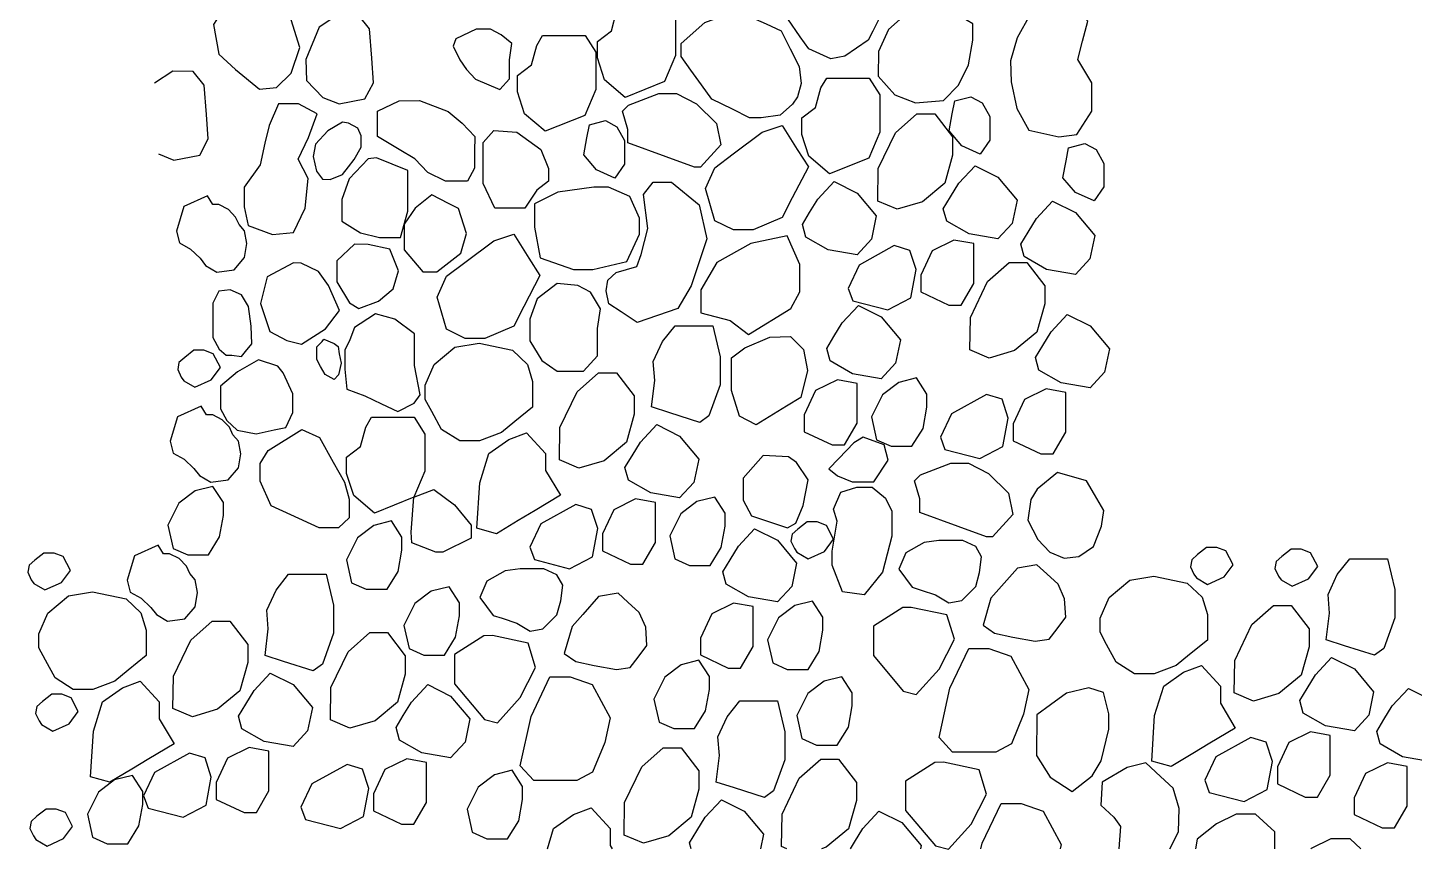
# Model space of a CAD drawing. Header units: millimetres. Extents: x -251401 to 377140, y -30451 to 275830.
# Drawn here: x 7792 to 10486, y -15118 to -13522 of the extents above; entities that cross this region are included whole.
import ezdxf

# ---------------------------------------------------------------- set-up
doc = ezdxf.new("R2010")
doc.units = ezdxf.units.MM

msp = doc.modelspace()

# ---------------------------------------------------------------- linework, layer by layer
at = {"layer": 'Defpoints', "color": 8}
for points in [[(9304.249, -13404.15), (9341.761, -13393.689), (9372.012, -13409.324), (9416.768, -13445.473), (9458.613, -13479.271), (9433.934, -13528.186), (9425.055, -13545.787), (9379.37, -13577.201), (9352.394, -13582.103), (9309.478, -13563.109), (9292.924, -13539.214), (9268.934, -13504.583), (9268.934, -13484.073), (9281.889, -13458.339)], [(8176.459, -13479.235), (8153.321, -13515.846), (8163.605, -13573.011), (8195.741, -13603.199), (8242.659, -13641.094), (8275.438, -13637.883), (8304.36, -13610.264), (8321.071, -13560.165), (8301.147, -13495.935), (8275.438, -13455.47), (8222.735, -13446.477), (8208.595, -13446.477)], [(8947.634, -13471.072), (9030.341, -13471.072), (9051.017, -13503.543), (9051.017, -13575.864), (9029.657, -13626.46), (8953.064, -13657.078), (8912.943, -13622.815), (8899.083, -13580.534), (8899.083, -13548.459), (8926.074, -13528.047), (8936.286, -13490.14)], [(9520.632, -13475.407), (9464.422, -13525.281), (9445.064, -13567.841), (9444.29, -13615.817), (9476.812, -13652.187), (9517.077, -13667.663), (9571.279, -13663.02), (9600.703, -13633.615), (9620.061, -13594.15), (9628.579, -13546.174), (9628.579, -13514.447), (9595.283, -13495.102), (9551.147, -13481.173)], [(9825.923, -13485.515), (9739.512, -13496.309), (9714.669, -13541.645), (9701.708, -13585.902), (9702.787, -13626.921), (9713.589, -13678.733), (9737.352, -13720.831), (9795.679, -13733.785), (9830.244, -13729.467), (9859.407, -13684.131), (9859.407, -13629.079), (9832.404, -13583.743), (9841.045, -13548.122), (9851.847, -13509.262)], [(8395.001, -13496.874), (8358.49, -13520.819), (8332.818, -13583.531), (8333.959, -13624.009), (8365.906, -13657.076), (8397.283, -13669.619), (8447.486, -13659.927), (8464.03, -13628.57), (8460.607, -13580.681), (8456.043, -13524.24), (8434.935, -13497.444)], [(9107.933, -13511.393), (9141.37, -13499.017), (9189.667, -13497.78), (9226.819, -13514.487), (9255.91, -13527.57), (9273.259, -13562.753), (9291.216, -13597.406), (9294.931, -13630.203), (9287.501, -13656.192), (9278.213, -13670.424), (9254.064, -13691.463), (9216.912, -13697.033), (9194.621, -13697.033), (9161.184, -13680.325), (9121.062, -13660.277), (9101.121, -13632.678), (9080.601, -13604.276), (9061.617, -13578), (9061.617, -13552.234)], [(8709.37, -13641.667), (8728.479, -13621.301), (8728.479, -13584.415), (8732.934, -13552.617), (8711.934, -13535.446), (8691.519, -13524.569), (8663.79, -13524.569), (8623.987, -13543.341), (8619.067, -13557.643), (8632.037, -13584.46), (8645.007, -13603.231), (8662.449, -13622.003)], [(8792.377, -13537.035), (8875.084, -13537.035), (8895.761, -13569.506), (8895.761, -13641.828), (8874.4, -13692.424), (8797.807, -13723.041), (8757.687, -13688.779), (8743.827, -13646.498), (8743.827, -13614.422), (8770.817, -13594.011), (8781.03, -13556.104)], [(9344.446, -13619.745), (9427.153, -13619.745), (9447.83, -13652.215), (9447.83, -13724.537), (9426.469, -13775.133), (9349.876, -13805.75), (9309.756, -13771.488), (9295.896, -13729.207), (9295.896, -13697.132), (9322.886, -13676.72), (9333.099, -13638.813)], [(8959.426, -13672.25), (9018.401, -13649.527), (9052.557, -13649.527), (9091.694, -13669.438), (9130.12, -13707.839), (9138.659, -13749.084), (9099.522, -13792.463), (9087.425, -13792.463), (9032.633, -13772.551), (8957.958, -13745.414), (8957.958, -13719.217), (8947.954, -13683.661)], [(9624.526, -13655.766), (9646.537, -13667.812), (9661.211, -13694.522), (9661.211, -13740.087), (9642.869, -13767.322), (9606.707, -13751.086), (9582.076, -13722.28), (9588.365, -13689.285), (9593.168, -13664.086)], [(8244.136, -13788.167), (8212.635, -13831.756), (8212.635, -13869.695), (8220.712, -13906.019), (8267.561, -13923.777), (8308.755, -13919.742), (8331.371, -13872.117), (8337.025, -13814.805), (8317.64, -13776.867), (8337.833, -13734.892), (8354.795, -13688.881), (8318.448, -13669.508), (8279.677, -13669.508), (8261.099, -13711.483), (8253.022, -13746.193)], [(8513.793, -13663.804), (8553.625, -13663.235), (8608.821, -13684.844), (8636.134, -13707.022), (8661.172, -13733.181), (8660.034, -13762.182), (8660.034, -13794.596), (8646.377, -13819.617), (8603.7, -13819.617), (8569.558, -13803.126), (8544.52, -13776.399), (8513.793, -13758.202), (8471.553, -13733.187), (8471.553, -13705.885), (8471.553, -13683.707)], [(8403.704, -13705.06), (8375.379, -13721.805), (8351.442, -13747.72), (8346.655, -13772.04), (8353.038, -13800.346), (8365.006, -13815.895), (8379.767, -13816.692), (8404.103, -13807.124), (8415.672, -13791.974), (8426.444, -13778.02), (8440.407, -13753.7), (8440.008, -13731.772), (8433.625, -13716.622), (8415.672, -13707.453)], [(8914.811, -13702.319), (8936.823, -13714.365), (8951.497, -13741.075), (8951.497, -13786.64), (8933.154, -13813.874), (8896.993, -13797.639), (8872.361, -13768.833), (8878.65, -13735.838), (8883.453, -13710.639)], [(9444.527, -13795.453), (9478.026, -13725.95), (9519.817, -13689.005), (9554.375, -13689.005), (9588.933, -13733.981), (9588.933, -13769.32), (9573.664, -13823.935), (9530.265, -13860.077), (9481.241, -13874.533), (9443.468, -13858.47)], [(8742.181, -13724.57), (8789.011, -13758.41), (8804.141, -13795.13), (8804.141, -13819.61), (8781.086, -13837.61), (8758.031, -13872.17), (8714.803, -13872.17), (8699.673, -13872.17), (8677.339, -13824.65), (8677.339, -13785.05), (8677.339, -13744.73), (8697.512, -13721.69)], [(9127.419, -13896.704), (9108.894, -13834.222), (9127.419, -13793.724), (9162.836, -13767.088), (9218.881, -13724.937), (9258.039, -13711.792), (9287.333, -13758.143), (9308.773, -13792.069), (9277.568, -13852.472), (9258.007, -13890.336), (9201.894, -13914.273), (9163.649, -13914.273)], [(9845.83, -13746.65), (9867.841, -13758.696), (9882.515, -13785.407), (9882.515, -13830.972), (9864.172, -13858.206), (9828.011, -13841.97), (9803.379, -13813.165), (9809.668, -13780.169), (9814.471, -13754.971)], [(8454.012, -13776.794), (8417.085, -13815.144), (8402.604, -13855.664), (8402.604, -13897.632), (8438.807, -13920.063), (8475.733, -13929.469), (8516.28, -13929.469), (8530.761, -13878.095), (8530.761, -13828.168), (8530.761, -13799.225), (8469.941, -13774.624)], [(9632.537, -13789.872), (9677.098, -13812.138), (9714.498, -13856.67), (9704.949, -13901.998), (9677.098, -13932.217), (9620.899, -13922.528), (9577.666, -13897.783), (9570.985, -13873.432), (9585.133, -13850.258), (9601.282, -13823.811)], [(8822.176, -13841.338), (8776.787, -13863.657), (8776.787, -13909.018), (8787.594, -13968.777), (8852.436, -13991.817), (8889.9, -13991.817), (8956.183, -13975.977), (8980.679, -13922.697), (8980.679, -13891.737), (8961.946, -13849.978), (8920.88, -13831.258), (8892.061, -13831.258)], [(8915.805, -14033.033), (8919.338, -14012.458), (8935.666, -13997.559), (8975.422, -13985.853), (8984.296, -13962.086), (8997.182, -13911.691), (8988.667, -13845.89), (9007.399, -13822.065), (9043.159, -13822.065), (9096.516, -13865.744), (9111.274, -13932.113), (9081.19, -14023.44), (9055.079, -14067.119), (8976.18, -14094.347), (8944.961, -14073.926), (8921.263, -14058.425)], [(9358.735, -13820.714), (9403.297, -13842.98), (9440.697, -13887.513), (9431.148, -13932.841), (9403.297, -13963.059), (9347.098, -13953.37), (9303.865, -13928.626), (9297.183, -13904.274), (9311.332, -13881.101), (9327.48, -13854.653)], [(8141.32, -13848.652), (8095.346, -13869.383), (8081.329, -13917.008), (8086.936, -13939.98), (8108.241, -13951.747), (8127.304, -13969.676), (8137.956, -13983.684), (8159.822, -13996.571), (8193.462, -13992.088), (8213.646, -13968.556), (8218.131, -13941.101), (8213.646, -13916.448), (8202.993, -13904.121), (8196.265, -13889.553), (8182.249, -13874.986), (8163.747, -13865.461), (8151.973, -13865.461)], [(8577.1, -13846.258), (8545.242, -13872.307), (8523.521, -13903.782), (8523.521, -13953.347), (8559.723, -13996.039), (8587.237, -13996.039), (8633.576, -13959.86), (8644.437, -13921.51), (8629.232, -13873.03), (8609.682, -13863.624)], [(9783.077, -13858.683), (9827.638, -13880.949), (9865.038, -13925.482), (9855.489, -13970.81), (9827.638, -14001.028), (9771.439, -13991.339), (9728.206, -13966.595), (9721.524, -13942.243), (9735.673, -13919.07), (9751.821, -13892.622)], [(8606.138, -14107.789), (8587.613, -14045.307), (8606.138, -14004.809), (8641.555, -13978.173), (8697.6, -13936.023), (8736.758, -13922.877), (8766.052, -13969.228), (8787.493, -14003.154), (8756.287, -14063.557), (8736.726, -14101.422), (8680.613, -14125.358), (8642.369, -14125.358)], [(8426.876, -13942.634), (8393.052, -13974.717), (8393.052, -14015.393), (8417.13, -14056.07), (8435.475, -14067.528), (8473.885, -14053.205), (8502.549, -14029.143), (8512.868, -13994.196), (8495.669, -13951.8), (8453.82, -13943.207)], [(9196.908, -13941.091), (9130.953, -13977.629), (9100.127, -14031.362), (9100.127, -14075.781), (9156.762, -14090.826), (9192.607, -14118.05), (9275.05, -14067.184), (9292.256, -14034.944), (9292.256, -13981.928), (9267.881, -13926.046)], [(9475.756, -13945.069), (9407.71, -13982.848), (9386.289, -14028.182), (9395.109, -14052.108), (9463.207, -14069.743), (9507.888, -14046.441), (9517.969, -13991.663), (9505.998, -13954.514)], [(9591.684, -13934.366), (9549.471, -13955.144), (9527.419, -14002.366), (9527.419, -14035.108), (9581.603, -14060.923), (9605.545, -14060.923), (9630.117, -14018.737), (9630.117, -13970.884), (9630.117, -13941.292)], [(8308.561, -13978.8), (8257.537, -14005.909), (8244.62, -14057.545), (8262.705, -14111.763), (8295.644, -14129.19), (8324.062, -14136.936), (8370.565, -14106.6), (8397.692, -14071.1), (8376.378, -14022.691), (8357.002, -13995.582), (8323.416, -13979.446)], [(9623.549, -14084.508), (9657.048, -14015.005), (9698.839, -13978.06), (9733.397, -13978.06), (9767.955, -14023.037), (9767.955, -14058.376), (9752.686, -14112.99), (9709.287, -14149.132), (9660.263, -14163.589), (9622.49, -14147.526)], [(8163.899, -14033.432), (8151.967, -14057.28), (8151.967, -14087.685), (8151.967, -14123.457), (8164.495, -14146.113), (8177.62, -14158.037), (8188.955, -14158.037), (8207.45, -14160.421), (8215.205, -14150.882), (8227.575, -14135.667), (8226.54, -14101.398), (8221.171, -14063.242), (8207.45, -14040.586), (8185.376, -14031.047)], [(8820.96, -14018.69), (8782.17, -14048.334), (8767.908, -14088.239), (8767.908, -14129.854), (8791.297, -14168.049), (8820.96, -14189.142), (8871.729, -14189.142), (8899.111, -14159.498), (8899.111, -14105.911), (8904.815, -14068.286), (8885.42, -14035.792), (8860.891, -14022.68)], [(8417.991, -14128.091), (8408.279, -14148.15), (8408.279, -14185.032), (8412.164, -14223.855), (8447.127, -14236.797), (8479.501, -14252.326), (8511.436, -14267.644), (8542.954, -14251.032), (8554.609, -14234.855), (8543.602, -14177.914), (8543.602, -14153.326), (8543.602, -14116.444), (8505.4, -14087.974), (8467.847, -14077.621), (8438.063, -14097.033), (8426.944, -14104.279)], [(9405.968, -14061.403), (9450.53, -14083.669), (9487.93, -14128.202), (9478.381, -14173.529), (9450.53, -14203.748), (9394.33, -14194.059), (9351.098, -14169.314), (9344.416, -14144.963), (9358.565, -14121.79), (9374.713, -14095.342)], [(9811.559, -14078.927), (9856.12, -14101.193), (9893.52, -14145.726), (9883.971, -14191.054), (9856.12, -14221.272), (9799.921, -14211.583), (9756.688, -14186.839), (9750.007, -14162.487), (9764.155, -14139.314), (9780.304, -14112.866)], [(9010.391, -14206.979), (9007.524, -14170.441), (9025.446, -14131.754), (9049.821, -14100.947), (9077.063, -14100.947), (9122.945, -14100.947), (9137.283, -14161.127), (9137.283, -14215.577), (9115.776, -14275.757), (9097.853, -14288.653), (9039.784, -14270.026), (9004.024, -14258.554)], [(8387.766, -14135.652), (8395.122, -14141.405), (8397.68, -14155.466), (8400.991, -14173.662), (8396.081, -14196.054), (8387.447, -14205.322), (8369.858, -14195.734), (8361.224, -14179.755), (8354.186, -14166.731), (8354.186, -14142.044), (8364.102, -14131.178), (8367.727, -14127.205)], [(8582.202, -14176.084), (8622.169, -14142.721), (8669.115, -14134.781), (8734.119, -14148.496), (8763.009, -14175.923), (8773.12, -14209.125), (8773.12, -14258.929), (8738.452, -14287.078), (8712.432, -14308.206), (8669.838, -14324.611), (8631.558, -14324.611), (8596.168, -14302.236), (8577.389, -14267.59), (8564.561, -14243.923), (8564.561, -14216.343)], [(9175.066, -14276.412), (9159.415, -14226.737), (9159.415, -14196.461), (9159.415, -14163.368), (9185.484, -14143.653), (9234.099, -14123.234), (9274.259, -14121.826), (9299.623, -14147.174), (9307.373, -14188.012), (9293.986, -14240.115), (9266.508, -14257.014), (9207.5, -14293.303)], [(8117.127, -14220.336), (8149.023, -14205.791), (8166.674, -14182.272), (8152.739, -14155.349), (8134.778, -14148.54), (8115.269, -14148.54), (8097.309, -14162.466), (8086.16, -14172.369), (8083.683, -14185.986), (8090.496, -14200.531), (8095.45, -14207.648)], [(8199.75, -14190.526), (8166.816, -14218.066), (8166.816, -14262.397), (8178.915, -14285.234), (8199.078, -14304.041), (8236.045, -14310.758), (8270.995, -14303.369), (8293.486, -14298.615), (8307.29, -14269.114), (8307.29, -14232.843), (8288.47, -14192.542), (8278.388, -14179.108), (8240.75, -14167.017)], [(8826.149, -14298.543), (8859.649, -14229.04), (8901.44, -14192.095), (8935.998, -14192.095), (8970.556, -14237.071), (8970.556, -14272.41), (8955.286, -14327.025), (8911.888, -14363.167), (8862.863, -14377.624), (8825.09, -14361.56)], [(9365.116, -14205.897), (9322.903, -14226.675), (9300.851, -14273.897), (9300.851, -14306.639), (9355.035, -14332.454), (9378.977, -14332.454), (9403.549, -14290.268), (9403.549, -14242.416), (9403.549, -14212.823)], [(9484.255, -14210.906), (9452.753, -14234.832), (9431.331, -14277.647), (9441.412, -14322.351), (9469.764, -14334.944), (9510.087, -14334.944), (9531.509, -14300.314), (9539.069, -14258.758), (9539.069, -14233.573), (9518.908, -14202.091)], [(9654.778, -14234.125), (9586.732, -14271.903), (9565.311, -14317.237), (9574.131, -14341.163), (9642.229, -14358.798), (9686.91, -14335.497), (9696.991, -14280.718), (9685.02, -14243.57)], [(9770.706, -14223.421), (9728.493, -14244.199), (9706.441, -14291.422), (9706.441, -14324.163), (9760.625, -14349.978), (9784.567, -14349.978), (9809.139, -14307.792), (9809.139, -14259.94), (9809.139, -14230.347)], [(8129.27, -14257.061), (8083.295, -14277.792), (8069.279, -14325.417), (8074.885, -14348.39), (8096.191, -14360.156), (8115.253, -14378.085), (8125.906, -14392.093), (8147.772, -14404.98), (8181.411, -14400.497), (8201.595, -14376.965), (8206.081, -14349.51), (8201.595, -14324.857), (8190.943, -14312.53), (8184.215, -14297.963), (8170.198, -14283.395), (8151.696, -14273.87), (8139.922, -14273.87)], [(8259.623, -14343.129), (8324.818, -14302.156), (8359.097, -14318.276), (8385.981, -14365.966), (8407.489, -14404.924), (8416.899, -14437.836), (8416.899, -14474.107), (8396.063, -14493.586), (8358.424, -14493.586), (8303.31, -14468.062), (8265.403, -14450.507), (8244.164, -14402.909), (8244.164, -14368.653)], [(8460.397, -14278.758), (8543.104, -14278.758), (8563.781, -14311.229), (8563.781, -14383.55), (8542.42, -14434.146), (8465.827, -14464.763), (8425.707, -14430.501), (8411.847, -14388.22), (8411.847, -14356.145), (8438.837, -14335.733), (8449.049, -14297.826)], [(9014.159, -14292.962), (9058.721, -14315.228), (9096.121, -14359.761), (9086.572, -14405.088), (9058.721, -14435.307), (9002.521, -14425.618), (8959.289, -14400.874), (8952.607, -14376.522), (8966.756, -14353.349), (8982.904, -14326.901)], [(8665.048, -14494.256), (8670.674, -14405.909), (8688.355, -14348.885), (8726.932, -14321.578), (8761.49, -14308.727), (8798.459, -14348.885), (8798.459, -14381.814), (8827.391, -14430.004), (8778.124, -14459.583), (8745.161, -14479.374), (8702.746, -14504.839)], [(9365.565, -14392.298), (9394.223, -14404.101), (9435.916, -14404.101), (9464.086, -14361.873), (9456.199, -14332.031), (9415.069, -14317.392), (9397.04, -14328.653), (9367.742, -14359.057), (9348.663, -14378.858)], [(9220.998, -14353.18), (9182.128, -14397.037), (9182.128, -14439.64), (9198.428, -14470.34), (9268.017, -14493.521), (9284.317, -14484.123), (9298.737, -14450.291), (9308.141, -14400.169), (9285.571, -14366.337), (9270.525, -14355.686)], [(9526.709, -14390.485), (9585.684, -14367.762), (9619.841, -14367.762), (9658.978, -14387.673), (9697.404, -14426.074), (9705.942, -14467.319), (9666.805, -14510.697), (9654.708, -14510.697), (9599.916, -14490.786), (9525.241, -14463.649), (9525.241, -14437.452), (9515.238, -14401.896)], [(9792.615, -14386.279), (9753.439, -14418.561), (9741.067, -14438.479), (9734.882, -14478.317), (9754.813, -14516.093), (9778.181, -14540.82), (9805.673, -14552.497), (9834.54, -14549.062), (9862.719, -14529.831), (9878.527, -14489.993), (9882.651, -14459.772), (9864.781, -14428.864), (9849.245, -14401.993)], [(8117.593, -14421.878), (8086.091, -14445.804), (8064.67, -14488.62), (8074.75, -14533.324), (8103.103, -14545.917), (8143.426, -14545.917), (8164.847, -14511.287), (8172.408, -14469.731), (8172.408, -14444.545), (8152.246, -14413.063)], [(8537.146, -14501.654), (8542.42, -14434.146), (8581.094, -14418.687), (8621.532, -14448.645), (8653.679, -14488), (8653.679, -14513.701), (8599.029, -14541.008), (8585.366, -14541.008), (8538.753, -14522.536)], [(9092.446, -14442.465), (9060.944, -14466.391), (9039.522, -14509.206), (9049.603, -14553.911), (9077.955, -14566.503), (9118.278, -14566.503), (9139.7, -14531.873), (9147.26, -14490.317), (9147.26, -14465.132), (9127.099, -14433.65)], [(9357.874, -14456.935), (9371.987, -14424.453), (9403.207, -14414.623), (9432.717, -14414.623), (9458.805, -14435.993), (9470.78, -14461.209), (9470.78, -14509.505), (9452.795, -14579.779), (9417.298, -14623.801), (9374.958, -14617.818), (9355.285, -14566.102), (9355.285, -14538.749), (9364.694, -14480.623)], [(8857.378, -14448.16), (8789.333, -14485.938), (8767.912, -14531.272), (8776.732, -14555.198), (8844.83, -14572.833), (8889.511, -14549.531), (8899.592, -14494.753), (8887.62, -14457.604)], [(8973.307, -14437.456), (8931.094, -14458.234), (8909.042, -14505.457), (8909.042, -14538.198), (8963.226, -14564.013), (8987.168, -14564.013), (9011.74, -14521.827), (9011.74, -14473.975), (9011.74, -14444.382)], [(8464.462, -14488.811), (8432.96, -14512.737), (8411.539, -14555.552), (8421.619, -14600.256), (8449.972, -14612.849), (8490.295, -14612.849), (8511.716, -14578.219), (8519.277, -14536.663), (8519.277, -14511.478), (8499.115, -14479.996)], [(9308.201, -14553.718), (9340.097, -14539.173), (9357.748, -14515.654), (9343.813, -14488.73), (9325.852, -14481.922), (9306.343, -14481.922), (9288.383, -14495.848), (9277.234, -14505.751), (9274.757, -14519.367), (9281.57, -14533.912), (9286.524, -14541.03)], [(9204.106, -14495.142), (9248.668, -14517.408), (9286.067, -14561.941), (9276.519, -14607.269), (9248.668, -14637.487), (9192.468, -14627.798), (9149.235, -14603.054), (9142.554, -14578.702), (9156.703, -14555.529), (9172.851, -14529.081)], [(7825.807, -14614.253), (7857.703, -14599.708), (7875.354, -14576.189), (7861.419, -14549.265), (7843.459, -14542.457), (7823.95, -14542.457), (7805.989, -14556.383), (7794.841, -14566.286), (7792.364, -14579.902), (7799.176, -14594.447), (7804.131, -14601.565)], [(8045.552, -14526.98), (7999.578, -14547.711), (7985.561, -14595.336), (7991.168, -14618.308), (8012.473, -14630.075), (8031.535, -14648.004), (8042.188, -14662.012), (8064.054, -14674.899), (8097.694, -14670.416), (8117.878, -14646.884), (8122.363, -14619.429), (8117.878, -14594.776), (8107.225, -14582.449), (8100.497, -14567.881), (8086.481, -14553.314), (8067.979, -14543.789), (8056.205, -14543.789)], [(9533.621, -14521.846), (9497.971, -14542.066), (9484.482, -14573.841), (9510.497, -14608.505), (9527.84, -14614.282), (9555.877, -14623.622), (9581.797, -14639.317), (9606.848, -14634.503), (9633.826, -14607.542), (9641.534, -14580.581), (9645.388, -14549.769), (9633.826, -14529.549), (9608.775, -14517.994), (9562.527, -14517.994)], [(10084.402, -14603.478), (10116.298, -14588.933), (10133.949, -14565.414), (10120.014, -14538.49), (10102.053, -14531.682), (10082.544, -14531.682), (10064.584, -14545.608), (10053.435, -14555.511), (10050.958, -14569.127), (10057.771, -14583.672), (10062.725, -14590.79)], [(10248.657, -14606.933), (10280.553, -14592.388), (10298.204, -14568.869), (10284.269, -14541.945), (10266.308, -14535.137), (10246.799, -14535.137), (10228.838, -14549.063), (10217.69, -14558.966), (10215.213, -14572.582), (10222.026, -14587.127), (10226.98, -14594.245)], [(9714.918, -14572.015), (9684.086, -14606.679), (9663.352, -14629.989), (9648.436, -14682.747), (9670.597, -14698.153), (9706.247, -14705.856), (9749.605, -14713.559), (9776.583, -14709.708), (9791.999, -14689.487), (9809.004, -14667.182), (9806.452, -14631.714), (9793.926, -14602.828), (9771.766, -14582.607), (9752.868, -14565.364)], [(10321.205, -14659.473), (10318.337, -14622.935), (10336.26, -14584.248), (10360.634, -14553.441), (10387.876, -14553.441), (10433.758, -14553.441), (10448.096, -14613.622), (10448.096, -14668.071), (10426.589, -14728.251), (10408.666, -14741.147), (10350.598, -14722.52), (10314.838, -14711.049)], [(8259.67, -14689.86), (8256.802, -14653.322), (8274.725, -14614.634), (8299.1, -14583.827), (8326.342, -14583.827), (8372.223, -14583.827), (8386.562, -14644.008), (8386.562, -14698.457), (8365.054, -14758.638), (8347.132, -14771.533), (8289.063, -14752.906), (8253.303, -14741.435)], [(8719.935, -14576.874), (8684.286, -14597.094), (8670.797, -14628.87), (8696.811, -14663.534), (8714.154, -14669.311), (8742.191, -14678.65), (8768.111, -14694.346), (8793.162, -14689.531), (8820.141, -14662.571), (8827.849, -14635.61), (8831.703, -14604.798), (8820.141, -14584.577), (8795.089, -14573.022), (8748.841, -14573.022)], [(9893.015, -14628.578), (9932.982, -14595.215), (9979.929, -14587.276), (10044.932, -14600.99), (10073.822, -14628.418), (10083.934, -14661.62), (10083.934, -14711.423), (10049.265, -14739.573), (10023.245, -14760.7), (9980.651, -14777.106), (9942.372, -14777.106), (9906.981, -14754.73), (9888.202, -14720.084), (9875.374, -14696.417), (9875.374, -14668.838)], [(7831.481, -14658.964), (7871.448, -14625.602), (7918.394, -14617.662), (7983.397, -14631.376), (8012.288, -14658.804), (8022.399, -14692.006), (8022.399, -14741.809), (7987.731, -14769.959), (7961.711, -14791.086), (7919.117, -14807.492), (7880.837, -14807.492), (7845.446, -14785.116), (7826.668, -14750.471), (7813.839, -14726.803), (7813.839, -14699.224)], [(8576.116, -14616.726), (8544.613, -14640.652), (8523.192, -14683.467), (8533.272, -14728.172), (8561.625, -14740.764), (8601.948, -14740.764), (8623.369, -14706.134), (8630.93, -14664.578), (8630.93, -14639.393), (8610.768, -14607.911)], [(8901.233, -14627.044), (8870.4, -14661.708), (8849.667, -14685.018), (8834.75, -14737.775), (8856.911, -14753.181), (8892.561, -14760.885), (8935.919, -14768.588), (8962.897, -14764.736), (8978.313, -14744.516), (8995.318, -14722.211), (8992.766, -14686.743), (8980.241, -14657.856), (8958.08, -14637.636), (8939.182, -14620.392)], [(9163.254, -14639.636), (9121.04, -14660.414), (9098.989, -14707.637), (9098.989, -14740.378), (9153.173, -14766.193), (9177.115, -14766.193), (9201.686, -14724.007), (9201.686, -14676.155), (9201.686, -14646.562)], [(9282.392, -14644.645), (9250.89, -14668.571), (9229.469, -14711.387), (9239.549, -14756.091), (9267.902, -14768.683), (9308.225, -14768.683), (9329.646, -14734.053), (9337.207, -14692.497), (9337.207, -14667.312), (9317.045, -14635.83)], [(9492.085, -14648.507), (9435.081, -14684.848), (9435.081, -14741.815), (9493.068, -14810.568), (9518.495, -14817.083), (9562.701, -14768.074), (9592.402, -14710.092), (9577.897, -14662.463), (9508.825, -14647.968)], [(10136.963, -14751.037), (10170.462, -14681.534), (10212.253, -14644.589), (10246.811, -14644.589), (10281.369, -14689.566), (10281.369, -14724.904), (10266.099, -14779.519), (10222.701, -14815.661), (10173.677, -14830.118), (10135.904, -14814.055)], [(8075.428, -14781.423), (8108.927, -14711.92), (8150.719, -14674.975), (8185.277, -14674.975), (8219.835, -14719.952), (8219.835, -14755.291), (8204.565, -14809.905), (8161.166, -14846.047), (8112.142, -14860.504), (8074.369, -14844.441)], [(8381.38, -14803.617), (8414.879, -14734.114), (8456.67, -14697.169), (8491.229, -14697.169), (8525.786, -14742.146), (8525.786, -14777.484), (8510.517, -14832.099), (8467.118, -14868.241), (8418.094, -14882.698), (8380.321, -14866.634)], [(8678.399, -14703.536), (8621.396, -14739.877), (8621.396, -14796.844), (8679.382, -14865.596), (8704.81, -14872.112), (8749.015, -14823.103), (8778.716, -14765.12), (8764.211, -14717.492), (8695.139, -14702.996)], [(9562.806, -14900.877), (9583.743, -14804.979), (9620.382, -14728.26), (9659.639, -14728.26), (9702.385, -14743.081), (9737.28, -14807.594), (9726.811, -14855.543), (9703.257, -14913.082), (9672.724, -14929.646), (9609.042, -14929.646), (9588.977, -14929.646)], [(9061.661, -14759.587), (9030.158, -14783.513), (9008.737, -14826.328), (9018.817, -14871.032), (9047.17, -14883.625), (9087.493, -14883.625), (9108.914, -14848.995), (9116.475, -14807.439), (9116.475, -14782.254), (9096.313, -14750.772)], [(10324.973, -14745.456), (10369.534, -14767.722), (10406.934, -14812.255), (10397.385, -14857.583), (10369.534, -14887.801), (10313.335, -14878.112), (10270.102, -14853.368), (10263.42, -14829.016), (10277.569, -14805.843), (10293.717, -14779.395)], [(8263.438, -14775.842), (8308, -14798.108), (8345.399, -14842.641), (8335.851, -14887.969), (8308, -14918.187), (8251.8, -14908.499), (8208.567, -14883.754), (8201.886, -14859.402), (8216.035, -14836.229), (8232.183, -14809.782)], [(8749.121, -14955.905), (8770.057, -14860.007), (8806.697, -14783.289), (8845.953, -14783.289), (8888.699, -14798.109), (8923.594, -14862.622), (8913.126, -14910.571), (8889.572, -14968.11), (8859.039, -14984.674), (8795.356, -14984.674), (8775.292, -14984.674)], [(9339.244, -14791.659), (9307.742, -14815.586), (9286.32, -14858.401), (9296.401, -14903.105), (9324.753, -14915.698), (9365.076, -14915.698), (9386.498, -14881.068), (9394.058, -14839.512), (9394.058, -14814.326), (9373.897, -14782.844)], [(9975.862, -14946.75), (9981.488, -14858.403), (9999.168, -14801.379), (10037.745, -14774.072), (10072.303, -14761.222), (10109.272, -14801.379), (10109.272, -14834.309), (10138.204, -14882.498), (10088.937, -14912.077), (10055.974, -14931.868), (10013.559, -14957.333)], [(7914.327, -14977.137), (7919.953, -14888.79), (7937.634, -14831.766), (7976.21, -14804.458), (8010.768, -14791.608), (8047.738, -14831.766), (8047.738, -14864.695), (8076.67, -14912.884), (8027.403, -14942.464), (7994.439, -14962.254), (7952.025, -14987.719)], [(8569.39, -14798.036), (8613.951, -14820.302), (8651.351, -14864.835), (8641.802, -14910.163), (8613.951, -14940.381), (8557.752, -14930.692), (8514.519, -14905.948), (8507.838, -14881.596), (8521.987, -14858.423), (8538.135, -14831.975)], [(9752.194, -14935.614), (9778.521, -14978.174), (9821.108, -15006.032), (9859.825, -14975.079), (9877.634, -14946.448), (9892.346, -14884.542), (9892.346, -14855.137), (9882.28, -14813.351), (9853.63, -14804.065), (9810.268, -14814.898), (9779.295, -14837.339), (9752.437, -14856.798)], [(10474.37, -14805.489), (10518.931, -14827.755), (10556.331, -14872.288), (10546.782, -14917.616), (10518.931, -14947.834), (10462.732, -14938.146), (10419.499, -14913.401), (10412.818, -14889.049), (10426.967, -14865.876), (10443.115, -14839.429)], [(7840.925, -14888.542), (7872.821, -14873.997), (7890.472, -14850.478), (7876.537, -14823.554), (7858.576, -14816.746), (7839.067, -14816.746), (7821.107, -14830.672), (7809.958, -14840.575), (7807.481, -14854.191), (7814.294, -14868.736), (7819.248, -14875.854)], [(9136.018, -14935.783), (9133.15, -14899.245), (9151.073, -14860.557), (9175.447, -14829.751), (9202.69, -14829.751), (9248.571, -14829.751), (9262.909, -14889.931), (9262.909, -14944.38), (9241.402, -15004.561), (9223.48, -15017.457), (9165.411, -14998.829), (9129.651, -14987.358)], [(10284.12, -14889.95), (10241.907, -14910.728), (10219.855, -14957.951), (10219.855, -14990.692), (10274.039, -15016.507), (10297.981, -15016.507), (10322.553, -14974.321), (10322.553, -14926.469), (10322.553, -14896.876)], [(8222.586, -14920.336), (8180.372, -14941.114), (8158.321, -14988.337), (8158.321, -15021.078), (8212.505, -15046.893), (8236.447, -15046.893), (8261.018, -15004.708), (8261.018, -14956.855), (8261.018, -14927.262)], [(8951.776, -15027.347), (8985.275, -14957.844), (9027.066, -14920.899), (9061.624, -14920.899), (9096.182, -14965.875), (9096.182, -15001.214), (9080.913, -15055.829), (9037.514, -15091.97), (8988.49, -15106.427), (8950.717, -15090.364)], [(10168.191, -14900.654), (10100.146, -14938.432), (10078.725, -14983.766), (10087.545, -15007.692), (10155.643, -15025.327), (10200.324, -15002.025), (10210.405, -14947.247), (10198.434, -14910.098)], [(8106.657, -14931.04), (8038.612, -14968.818), (8017.19, -15014.152), (8026.011, -15038.078), (8094.109, -15055.714), (8138.789, -15032.412), (8148.87, -14977.633), (8136.899, -14940.485)], [(8528.537, -14942.53), (8486.324, -14963.308), (8464.272, -15010.531), (8464.272, -15043.272), (8518.456, -15069.087), (8542.398, -15069.087), (8566.97, -15026.901), (8566.97, -14979.049), (8566.97, -14949.456)], [(7961.227, -14983.248), (7929.725, -15007.174), (7908.303, -15049.989), (7918.384, -15094.693), (7946.736, -15107.286), (7987.059, -15107.286), (8008.481, -15072.656), (8016.041, -15031.1), (8016.041, -15005.914), (7995.88, -14974.433)], [(8412.609, -14953.234), (8344.564, -14991.012), (8323.142, -15036.346), (8331.963, -15060.272), (8400.06, -15077.907), (8444.741, -15054.605), (8454.822, -14999.827), (8442.851, -14962.678)], [(8698.814, -14973.426), (8667.312, -14997.352), (8645.891, -15040.167), (8655.971, -15084.872), (8684.323, -15097.464), (8724.647, -15097.464), (8746.068, -15062.834), (8753.629, -15021.278), (8753.629, -14996.093), (8733.467, -14964.611)], [(9554.747, -14949.459), (9497.743, -14985.8), (9497.743, -15042.767), (9555.73, -15111.52), (9581.157, -15118.035), (9625.363, -15069.026), (9655.064, -15011.043), (9640.559, -14963.415), (9571.487, -14948.919)], [(10433.517, -14949.983), (10391.304, -14970.761), (10369.252, -15017.984), (10369.252, -15050.725), (10423.437, -15076.54), (10447.378, -15076.54), (10471.95, -15034.355), (10471.95, -14986.502), (10471.95, -14956.909)], [(7829.973, -15111.761), (7861.869, -15097.217), (7879.52, -15073.697), (7865.585, -15046.774), (7847.624, -15039.965), (7828.115, -15039.965), (7810.155, -15053.891), (7799.007, -15063.794), (7796.529, -15077.411), (7803.342, -15091.956), (7808.297, -15099.073)]]:
    msp.add_lwpolyline(points, close=True, dxfattribs=at)
for points in [[(8046.428, -13767.055), (8076.341, -13779.013), (8126.543, -13769.321), (8143.088, -13737.964), (8139.664, -13690.075), (8135.101, -13633.634), (8113.993, -13606.838), (8074.059, -13606.268), (8038.654, -13629.487)], [(9266.837, -15116.882), (9256.669, -15112.558), (9257.727, -15049.54), (9291.227, -14980.037), (9333.018, -14943.092), (9367.576, -14943.092), (9402.134, -14988.069), (9402.134, -15023.408), (9386.864, -15078.022), (9343.466, -15114.164), (9334.25, -15116.882)], [(10011.175, -15116.882), (10027.738, -15084.439), (10029.35, -15038.542), (10017.264, -14999.087), (9993.092, -14976.541), (9964.553, -14949.922), (9927.828, -14958.827), (9879.484, -14987.814), (9877.067, -15032.1), (9902.044, -15055.451), (9914.936, -15073.971), (9911.813, -15116.882)], [(9081.404, -15116.882), (9078.234, -15105.326), (9092.383, -15082.152), (9108.531, -15055.705), (9139.786, -15021.766), (9184.347, -15044.032), (9221.747, -15088.564), (9215.782, -15116.882)], [(9644.014, -15116.882), (9646.405, -15105.93), (9683.044, -15029.212), (9722.301, -15029.212), (9765.047, -15044.033), (9799.942, -15108.546), (9798.122, -15116.882)], [(8801.829, -15116.882), (8813.982, -15077.689), (8852.558, -15050.382), (8887.116, -15037.531), (8924.085, -15077.689), (8924.085, -15110.618), (8927.846, -15116.882)], [(9390.68, -15116.882), (9398.334, -15104.346), (9414.482, -15077.898), (9445.737, -15043.959), (9490.299, -15066.225), (9527.699, -15110.758), (9526.409, -15116.882)], [(10215.085, -15116.882), (10215.085, -15084.091), (10177.627, -15049.693), (10140.17, -15049.693), (10101.699, -15068.409), (10064.241, -15098.255), (10060.759, -15116.882)], [(10382.002, -15116.882), (10361.332, -15097.9), (10323.874, -15097.9), (10285.404, -15116.617), (10285.071, -15116.882)]]:
    msp.add_lwpolyline(points, dxfattribs=at)

doc.saveas('drawing.dxf')
